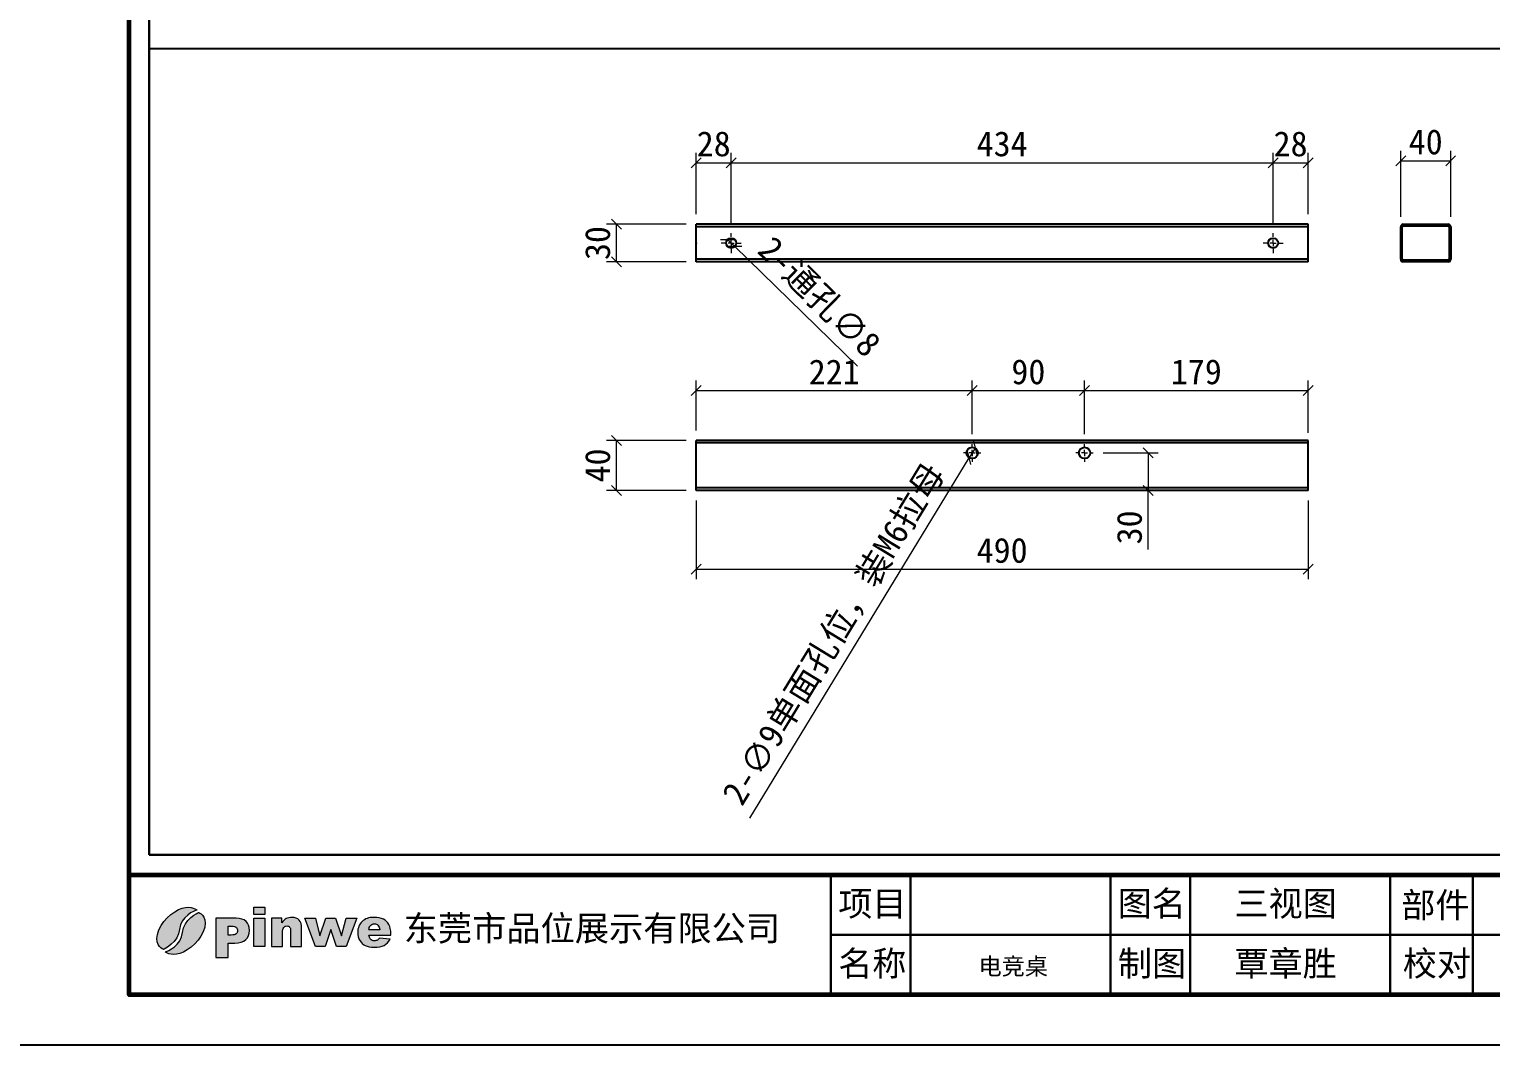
# Model space of a CAD drawing. Header units: inches. Extents: x 21728 to 86065, y -20660 to 1996.
# Drawn here: x 79017 to 80188, y -14953 to -14140 of the extents above; entities that cross this region are included whole.
import ezdxf

# ---------------------------------------------------------------- set-up
doc = ezdxf.new("R2010")
doc.units = ezdxf.units.IN
doc.header["$MEASUREMENT"] = 0
doc.layers.add('_U+56FE_U+5C42 1', color=7, linetype='Continuous')
doc.layers.add('图框', color=5, linetype='Continuous', lineweight=60)
doc.layers.add('轮廓线', color=7, linetype='Continuous', lineweight=30)
doc.styles.get("Standard").update_dxf_attribs({"font": 'arial.ttf'})
doc.styles.add('宋体', font='')
doc.styles.add('样式 1', font='')
doc.styles.get('宋体').set_extended_font_data('SimSun')
doc.styles.get('样式 1').set_extended_font_data('SimSun')
doc.dimstyles.new('1-8', dxfattribs={"dimscale": 8, "dimtxt": 2.5, "dimasz": 1, "dimexe": 1, "dimexo": 1, "dimtad": 1, "dimdec": 1, "dimdsep": 46, "dimtxsty": '宋体', "dimblk": 'OBLIQUE', "dimcen": 2.5, "dimclrd": 3, "dimclre": 3, "dimclrt": 256, "dimadec": 0, "dimazin": 0, "dimtfac": 1, "dimtdec": 1, "dimtmove": 1, "dimatfit": 3, "dimfxl": 0, "dimlwd": 9, "dimlwe": 9, "dimarcsym": 0})

# ---------------------------------------------------------------- blocks, each defined once
blk = doc.blocks.new('SW_CENTERMARKSYMBOL_0')
at = {"color": 0, "linetype": 'Continuous', "lineweight": 18}
for p, q in [((-5, 0), (-8, 0)), ((0, 0), (-2.5, 0)), ((0, 5), (0, 8)), ((0, 0), (0, 2.5)), ((0, 0), (0, -2.5)), ((0, 0), (2.5, 0)), ((5, 0), (8, 0)), ((0, -5), (0, -8))]:
    blk.add_line(p, q, dxfattribs=at)
blk = doc.blocks.new('SW_CENTERMARKSYMBOL_1')
at = {"color": 0, "linetype": 'Continuous', "lineweight": 18}
for p, q in [((-5, 0), (-8, 0)), ((0, 0), (-2.5, 0)), ((0, 5), (0, 8)), ((0, 0), (0, 2.5)), ((0, 0), (0, -2.5)), ((0, 0), (2.5, 0)), ((5, 0), (8, 0)), ((0, -5), (0, -8))]:
    blk.add_line(p, q, dxfattribs=at)
blk = doc.blocks.new('SW_CENTERMARKSYMBOL_2')
at = {"color": 0, "linetype": 'Continuous', "lineweight": 18}
for p, q in [((-5, 0), (-7, 0)), ((0, 0), (-2.5, 0)), ((0, 5), (0, 7)), ((0, 0), (0, 2.5)), ((0, 0), (0, -2.5)), ((0, 0), (2.5, 0)), ((5, 0), (7, 0)), ((0, -5), (0, -7))]:
    blk.add_line(p, q, dxfattribs=at)
blk = doc.blocks.new('SW_CENTERMARKSYMBOL_3')
at = {"color": 0, "linetype": 'Continuous', "lineweight": 18}
for p, q in [((-5, 0), (-7, 0)), ((0, 0), (-2.5, 0)), ((0, 5), (0, 7)), ((0, 0), (0, 2.5)), ((0, 0), (0, -2.5)), ((0, 0), (2.5, 0)), ((5, 0), (7, 0)), ((0, -5), (0, -7))]:
    blk.add_line(p, q, dxfattribs=at)
blk = doc.blocks.new('_Oblique')
at = {"color": 0, "linetype": 'ByBlock', "lineweight": -2}
blk.add_line((-0.5, -0.5), (0.5, 0.5), dxfattribs=at)
blk = doc.blocks.new('*D152')
at = {"color": 3, "lineweight": 9, "transparency": 16777216}
for p, q in [((79551.4, -14517.3), (79551.4, -14580.4)), ((80041.4, -14517.3), (80041.4, -14580.4)), ((79551.4, -14572.4), (80041.4, -14572.4))]:
    blk.add_line(p, q, dxfattribs=at)
at = {"layer": 'Defpoints', "color": 0, "transparency": 16777216}
for p in [(79551.4, -14509.3), (80041.4, -14509.3), (80041.4, -14572.4)]:
    blk.add_point(p, dxfattribs=at)
at = {"color": 3, "lineweight": 9, "transparency": 16777216, "xscale": 8, "yscale": 8, "zscale": 8, "rotation": 180}
blk.add_blockref('_Oblique', (79551.4, -14572.4), dxfattribs=at)
at = {"color": 3, "lineweight": 9, "transparency": 16777216, "xscale": 8, "yscale": 8, "zscale": 8}
blk.add_blockref('_Oblique', (80041.4, -14572.4), dxfattribs=at)
at = {"transparency": 16777216, "insert": (79796.4, -14557.4), "char_height": 20, "attachment_point": 5, "style": '宋体'}
blk.add_mtext('490', dxfattribs=at)
blk = doc.blocks.new('*D153')
at = {"color": 3, "lineweight": 9, "transparency": 16777216}
for p, q in [((79543.4, -14469.3), (79479.5, -14469.3)), ((79487.5, -14509.3), (79487.5, -14469.3)), ((79543.4, -14509.3), (79479.5, -14509.3))]:
    blk.add_line(p, q, dxfattribs=at)
at = {"layer": 'Defpoints', "color": 0, "transparency": 16777216}
for p in [(79487.5, -14469.3), (79551.4, -14469.3), (79551.4, -14509.3)]:
    blk.add_point(p, dxfattribs=at)
at = {"color": 3, "lineweight": 9, "transparency": 16777216, "xscale": 8, "yscale": 8, "zscale": 8}
for p, rotation in [((79487.5, -14469.3), 90), ((79487.5, -14509.3), 270)]:
    blk.add_blockref('_Oblique', p, dxfattribs=dict(at, rotation=rotation))
at = {"transparency": 16777216, "insert": (79472.5, -14489.3), "char_height": 20, "attachment_point": 5, "rotation": 90, "style": '宋体'}
blk.add_mtext('40', dxfattribs=at)
blk = doc.blocks.new('*D154')
at = {"color": 3, "lineweight": 9, "transparency": 16777216}
for p, q in [((79543.4, -14296.2), (79479.5, -14296.2)), ((79487.5, -14326.2), (79487.5, -14296.2)), ((79543.4, -14326.2), (79479.5, -14326.2))]:
    blk.add_line(p, q, dxfattribs=at)
at = {"layer": 'Defpoints', "color": 0, "transparency": 16777216}
for p in [(79487.5, -14296.2), (79551.4, -14296.2), (79551.4, -14326.2)]:
    blk.add_point(p, dxfattribs=at)
at = {"color": 3, "lineweight": 9, "transparency": 16777216, "xscale": 8, "yscale": 8, "zscale": 8}
for p, rotation in [((79487.5, -14296.2), 90), ((79487.5, -14326.2), 270)]:
    blk.add_blockref('_Oblique', p, dxfattribs=dict(at, rotation=rotation))
at = {"transparency": 16777216, "insert": (79472.5, -14311.2), "char_height": 20, "attachment_point": 5, "rotation": 90, "style": '宋体'}
blk.add_mtext('30', dxfattribs=at)
blk = doc.blocks.new('*D155')
at = {"color": 3, "lineweight": 9, "transparency": 16777216}
for p, q in [((79551.4, -14288.2), (79551.4, -14238.9)), ((79579.4, -14295.2), (79579.4, -14238.9)), ((79551.4, -14246.9), (79579.4, -14246.9))]:
    blk.add_line(p, q, dxfattribs=at)
at = {"layer": 'Defpoints', "color": 0, "transparency": 16777216}
for p in [(79579.4, -14246.9), (79551.4, -14296.2), (79579.4, -14303.2)]:
    blk.add_point(p, dxfattribs=at)
at = {"color": 3, "lineweight": 9, "transparency": 16777216, "xscale": 8, "yscale": 8, "zscale": 8, "rotation": 180}
blk.add_blockref('_Oblique', (79551.4, -14246.9), dxfattribs=at)
at = {"color": 3, "lineweight": 9, "transparency": 16777216, "xscale": 8, "yscale": 8, "zscale": 8}
blk.add_blockref('_Oblique', (79579.4, -14246.9), dxfattribs=at)
at = {"transparency": 16777216, "insert": (79565.4, -14231.9), "char_height": 20, "attachment_point": 5, "style": '宋体'}
blk.add_mtext('28', dxfattribs=at)
blk = doc.blocks.new('*D156')
at = {"color": 3, "lineweight": 9, "transparency": 16777216}
for p, q in [((79579.4, -14295.2), (79579.4, -14238.9)), ((80013.4, -14295.2), (80013.4, -14238.9)), ((79579.4, -14246.9), (80013.4, -14246.9))]:
    blk.add_line(p, q, dxfattribs=at)
at = {"layer": 'Defpoints', "color": 0, "transparency": 16777216}
for p in [(80013.4, -14246.9), (79579.4, -14303.2), (80013.4, -14303.2)]:
    blk.add_point(p, dxfattribs=at)
at = {"color": 3, "lineweight": 9, "transparency": 16777216, "xscale": 8, "yscale": 8, "zscale": 8, "rotation": 180}
blk.add_blockref('_Oblique', (79579.4, -14246.9), dxfattribs=at)
at = {"color": 3, "lineweight": 9, "transparency": 16777216, "xscale": 8, "yscale": 8, "zscale": 8}
blk.add_blockref('_Oblique', (80013.4, -14246.9), dxfattribs=at)
at = {"transparency": 16777216, "insert": (79796.4, -14231.9), "char_height": 20, "attachment_point": 5, "style": '宋体'}
blk.add_mtext('434', dxfattribs=at)
blk = doc.blocks.new('*D157')
at = {"color": 3, "lineweight": 9, "transparency": 16777216}
for p, q in [((80013.4, -14295.2), (80013.4, -14238.9)), ((80041.4, -14288.2), (80041.4, -14238.9)), ((80013.4, -14246.9), (80041.4, -14246.9))]:
    blk.add_line(p, q, dxfattribs=at)
at = {"layer": 'Defpoints', "color": 0, "transparency": 16777216}
for p in [(80041.4, -14246.9), (80013.4, -14303.2), (80041.4, -14296.2)]:
    blk.add_point(p, dxfattribs=at)
at = {"color": 3, "lineweight": 9, "transparency": 16777216, "xscale": 8, "yscale": 8, "zscale": 8, "rotation": 180}
blk.add_blockref('_Oblique', (80013.4, -14246.9), dxfattribs=at)
at = {"color": 3, "lineweight": 9, "transparency": 16777216, "xscale": 8, "yscale": 8, "zscale": 8}
blk.add_blockref('_Oblique', (80041.4, -14246.9), dxfattribs=at)
at = {"transparency": 16777216, "insert": (80027.4, -14231.9), "char_height": 20, "attachment_point": 5, "style": '宋体'}
blk.add_mtext('28', dxfattribs=at)
blk = doc.blocks.new('*D158')
at = {"color": 3, "lineweight": 9, "transparency": 16777216}
for p in [(79576.5, -14308.4), (79680.5, -14409.9)]:
    blk.add_line(p, (79582.2, -14314), dxfattribs=at)
at = {"layer": 'Defpoints', "color": 0, "transparency": 16777216}
for p in [(79576.5, -14308.4), (79582.2, -14314)]:
    blk.add_point(p, dxfattribs=at)
at = {"color": 3, "lineweight": 9, "transparency": 16777216, "xscale": 8, "yscale": 8, "zscale": 8}
for p, rotation in [((79576.5, -14308.4), 315.6788580410803), ((79582.2, -14314), 135.6788580410803)]:
    blk.add_blockref('_Oblique', p, dxfattribs=dict(at, rotation=rotation))
at = {"transparency": 16777216, "insert": (79649.5, -14354.8), "char_height": 20, "attachment_point": 5, "rotation": 315.6789, "style": '宋体'}
blk.add_mtext('2-通孔∅8', dxfattribs=at)
blk = doc.blocks.new('*D159')
at = {"color": 3, "lineweight": 9, "transparency": 16777216}
for p, q in [((79551.4, -14461.3), (79551.4, -14421.4)), ((79551.4, -14429.4), (79772.4, -14429.4)), ((79772.4, -14464.3), (79772.4, -14421.4))]:
    blk.add_line(p, q, dxfattribs=at)
at = {"layer": 'Defpoints', "color": 0, "transparency": 16777216}
for p in [(79772.4, -14429.4), (79551.4, -14469.3), (79772.4, -14472.3)]:
    blk.add_point(p, dxfattribs=at)
at = {"color": 3, "lineweight": 9, "transparency": 16777216, "xscale": 8, "yscale": 8, "zscale": 8, "rotation": 180}
blk.add_blockref('_Oblique', (79551.4, -14429.4), dxfattribs=at)
at = {"color": 3, "lineweight": 9, "transparency": 16777216, "xscale": 8, "yscale": 8, "zscale": 8}
blk.add_blockref('_Oblique', (79772.4, -14429.4), dxfattribs=at)
at = {"transparency": 16777216, "insert": (79661.9, -14414.4), "char_height": 20, "attachment_point": 5, "style": '宋体'}
blk.add_mtext('221', dxfattribs=at)
blk = doc.blocks.new('*D160')
at = {"color": 3, "lineweight": 9, "transparency": 16777216}
for p, q in [((79772.4, -14464.3), (79772.4, -14421.4)), ((79772.4, -14429.4), (79862.4, -14429.4)), ((79862.4, -14464.3), (79862.4, -14421.4))]:
    blk.add_line(p, q, dxfattribs=at)
at = {"layer": 'Defpoints', "color": 0, "transparency": 16777216}
for p in [(79862.4, -14429.4), (79772.4, -14472.3), (79862.4, -14472.3)]:
    blk.add_point(p, dxfattribs=at)
at = {"color": 3, "lineweight": 9, "transparency": 16777216, "xscale": 8, "yscale": 8, "zscale": 8, "rotation": 180}
blk.add_blockref('_Oblique', (79772.4, -14429.4), dxfattribs=at)
at = {"color": 3, "lineweight": 9, "transparency": 16777216, "xscale": 8, "yscale": 8, "zscale": 8}
blk.add_blockref('_Oblique', (79862.4, -14429.4), dxfattribs=at)
at = {"transparency": 16777216, "insert": (79817.4, -14414.4), "char_height": 20, "attachment_point": 5, "style": '宋体'}
blk.add_mtext('90', dxfattribs=at)
blk = doc.blocks.new('*D161')
at = {"color": 3, "lineweight": 9, "transparency": 16777216}
for p, q in [((79862.4, -14464.3), (79862.4, -14421.4)), ((79862.4, -14429.4), (80041.4, -14429.4)), ((80041.4, -14463.3), (80041.4, -14421.4))]:
    blk.add_line(p, q, dxfattribs=at)
at = {"layer": 'Defpoints', "color": 0, "transparency": 16777216}
for p in [(80041.4, -14429.4), (79862.4, -14472.3), (80041.4, -14471.3)]:
    blk.add_point(p, dxfattribs=at)
at = {"color": 3, "lineweight": 9, "transparency": 16777216, "xscale": 8, "yscale": 8, "zscale": 8, "rotation": 180}
blk.add_blockref('_Oblique', (79862.4, -14429.4), dxfattribs=at)
at = {"color": 3, "lineweight": 9, "transparency": 16777216, "xscale": 8, "yscale": 8, "zscale": 8}
blk.add_blockref('_Oblique', (80041.4, -14429.4), dxfattribs=at)
at = {"transparency": 16777216, "insert": (79951.9, -14414.4), "char_height": 20, "attachment_point": 5, "style": '宋体'}
blk.add_mtext('179', dxfattribs=at)
blk = doc.blocks.new('*D162')
at = {"color": 3, "lineweight": 9, "transparency": 16777216}
for p, q in [((79877.4, -14479.3), (79921.4, -14479.3)), ((79913.4, -14479.3), (79913.4, -14509.3)), ((79887.4, -14509.3), (79921.4, -14509.3)), ((79913.4, -14556.6), (79913.4, -14509.3))]:
    blk.add_line(p, q, dxfattribs=at)
at = {"layer": 'Defpoints', "color": 0, "transparency": 16777216}
for p in [(79869.4, -14479.3), (79879.4, -14509.3), (79913.4, -14509.3)]:
    blk.add_point(p, dxfattribs=at)
at = {"color": 3, "lineweight": 9, "transparency": 16777216, "xscale": 8, "yscale": 8, "zscale": 8}
for p, rotation in [((79913.4, -14479.3), 90), ((79913.4, -14509.3), 270)]:
    blk.add_blockref('_Oblique', p, dxfattribs=dict(at, rotation=rotation))
at = {"transparency": 16777216, "insert": (79898.4, -14538.9), "char_height": 20, "attachment_point": 5, "rotation": 90, "style": '宋体'}
blk.add_mtext('30', dxfattribs=at)
blk = doc.blocks.new('*D163')
at = {"color": 3, "lineweight": 9, "transparency": 16777216}
for p in [(79774.7, -14475.4), (79594.2, -14771.6)]:
    blk.add_line(p, (79770, -14483.1), dxfattribs=at)
at = {"layer": 'Defpoints', "color": 0, "transparency": 16777216}
for p in [(79774.7, -14475.4), (79770, -14483.1)]:
    blk.add_point(p, dxfattribs=at)
at = {"color": 3, "lineweight": 9, "transparency": 16777216, "xscale": 8, "yscale": 8, "zscale": 8}
for p, rotation in [((79770, -14483.1), 58.6290018372175), ((79774.7, -14475.4), 238.6290018372175)]:
    blk.add_blockref('_Oblique', p, dxfattribs=dict(at, rotation=rotation))
at = {"transparency": 16777216, "insert": (79662.4, -14624.7), "char_height": 20, "attachment_point": 5, "rotation": 58.629, "style": '宋体'}
blk.add_mtext('2-∅9单面孔位，装M6拉母', dxfattribs=at)
blk = doc.blocks.new('*D166')
at = {"color": 3, "lineweight": 9, "transparency": 16777216}
for p, q in [((80115.6, -14290.2), (80115.6, -14237.3)), ((80155.6, -14290.2), (80155.6, -14237.3)), ((80115.6, -14245.3), (80155.6, -14245.3))]:
    blk.add_line(p, q, dxfattribs=at)
at = {"layer": 'Defpoints', "color": 0, "transparency": 16777216}
for p in [(80155.6, -14245.3), (80115.6, -14298.2), (80155.6, -14298.2)]:
    blk.add_point(p, dxfattribs=at)
at = {"color": 3, "lineweight": 9, "transparency": 16777216, "xscale": 8, "yscale": 8, "zscale": 8, "rotation": 180}
blk.add_blockref('_Oblique', (80115.6, -14245.3), dxfattribs=at)
at = {"color": 3, "lineweight": 9, "transparency": 16777216, "xscale": 8, "yscale": 8, "zscale": 8}
blk.add_blockref('_Oblique', (80155.6, -14245.3), dxfattribs=at)
at = {"transparency": 16777216, "insert": (80135.6, -14230.3), "char_height": 20, "attachment_point": 5, "style": '宋体'}
blk.add_mtext('40', dxfattribs=at)

msp = doc.modelspace()

# ---------------------------------------------------------------- hatches: boundary and pattern name
h = msp.add_hatch(color=256)
h.dxf.hatch_style = 1
edge = h.paths.add_edge_path()
edge.add_spline(control_points=[(79306.78, -14865.29), (79306.78, -14865.29), (79289.21, -14865.29), (79289.21, -14865.29), (79289.37, -14866.7), (79289.74, -14867.75), (79290.35, -14868.44), (79291.2, -14869.43), (79292.3, -14869.92), (79293.67, -14869.92), (79294.54, -14869.92), (79295.36, -14869.7), (79296.13, -14869.28), (79296.6, -14869.01), (79297.12, -14868.53), (79297.66, -14867.85), (79297.66, -14867.85), (79306.29, -14868.64), (79306.29, -14868.64), (79304.97, -14870.93), (79303.38, -14872.58), (79301.52, -14873.57), (79299.65, -14874.57), (79296.97, -14875.07), (79293.49, -14875.07), (79290.45, -14875.07), (79288.08, -14874.64), (79286.34, -14873.79), (79284.6, -14872.93), (79283.17, -14871.58), (79282.02, -14869.72), (79280.88, -14867.86), (79280.31, -14865.67), (79280.31, -14863.16), (79280.31, -14859.58), (79281.46, -14856.68), (79283.75, -14854.47), (79286.03, -14852.27), (79289.19, -14851.16), (79293.22, -14851.16), (79296.49, -14851.16), (79299.07, -14851.66), (79300.96, -14852.65), (79302.86, -14853.64), (79304.3, -14855.07), (79305.3, -14856.96), (79306.29, -14858.83), (79306.78, -14861.29), (79306.78, -14864.3), (79306.78, -14864.3), (79306.78, -14865.29), (79306.78, -14865.29)], knot_values=[0, 0, 0, 0, 1, 1, 1, 2, 2, 2, 3, 3, 3, 4, 4, 4, 5, 5, 5, 6, 6, 6, 7, 7, 7, 8, 8, 8, 9, 9, 9, 10, 10, 10, 11, 11, 11, 12, 12, 12, 13, 13, 13, 14, 14, 14, 15, 15, 15, 16, 16, 16, 17, 17, 17, 17], degree=3, periodic=0)
edge = h.paths.add_edge_path(flags=16)
edge.add_spline(control_points=[(79297.88, -14861.11), (79297.71, -14859.41), (79297.25, -14858.19), (79296.51, -14857.45), (79295.77, -14856.72), (79294.8, -14856.35), (79293.59, -14856.35), (79292.19, -14856.35), (79291.08, -14856.91), (79290.24, -14858.02), (79289.71, -14858.71), (79289.38, -14859.74), (79289.23, -14861.11), (79289.23, -14861.11), (79297.88, -14861.11), (79297.88, -14861.11)], knot_values=[0, 0, 0, 0, 1, 1, 1, 2, 2, 2, 3, 3, 3, 4, 4, 4, 5, 5, 5, 5], degree=3, periodic=0)
h.paths.add_polyline_path([(79237.93, -14851.69), (79246.4, -14851.69), (79250.07, -14866.03), (79254.74, -14851.69), (79262.58, -14851.69), (79267.41, -14866.06), (79271.1, -14851.69), (79279.51, -14851.69), (79271.1, -14874.54), (79263.32, -14874.54), (79258.7, -14860.79), (79254.23, -14874.54), (79246.41, -14874.54)])
edge = h.paths.add_edge_path()
edge.add_spline(control_points=[(79211.27, -14851.69), (79211.27, -14851.69), (79219.43, -14851.69), (79219.43, -14851.69), (79219.43, -14851.69), (79219.43, -14855.41), (79219.43, -14855.41), (79220.65, -14853.88), (79221.87, -14852.79), (79223.12, -14852.14), (79224.37, -14851.49), (79225.88, -14851.16), (79227.67, -14851.16), (79230.09, -14851.16), (79231.98, -14851.88), (79233.35, -14853.32), (79234.72, -14854.76), (79235.4, -14856.99), (79235.4, -14860.01), (79235.4, -14860.01), (79235.4, -14874.54), (79235.4, -14874.54), (79235.4, -14874.54), (79226.59, -14874.54), (79226.59, -14874.54), (79226.59, -14874.54), (79226.59, -14861.97), (79226.59, -14861.97), (79226.59, -14860.53), (79226.33, -14859.52), (79225.8, -14858.92), (79225.27, -14858.33), (79224.53, -14858.03), (79223.58, -14858.03), (79222.53, -14858.03), (79221.67, -14858.43), (79221.01, -14859.23), (79220.36, -14860.04), (79220.03, -14861.48), (79220.03, -14863.56), (79220.03, -14863.56), (79220.03, -14874.54), (79220.03, -14874.54), (79220.03, -14874.54), (79211.27, -14874.54), (79211.27, -14874.54), (79211.27, -14874.54), (79211.27, -14851.69), (79211.27, -14851.69)], knot_values=[0, 0, 0, 0, 1, 1, 1, 2, 2, 2, 3, 3, 3, 4, 4, 4, 5, 5, 5, 6, 6, 6, 7, 7, 7, 8, 8, 8, 9, 9, 9, 10, 10, 10, 11, 11, 11, 12, 12, 12, 13, 13, 13, 14, 14, 14, 15, 15, 15, 16, 16, 16, 16], degree=3, periodic=0)
h.paths.add_polyline_path([(79197.06, -14843.01), (79205.83, -14843.01), (79205.83, -14848.96), (79197.06, -14848.96)])
h.paths.add_polyline_path([(79197.06, -14851.69), (79205.83, -14851.69), (79205.83, -14874.54), (79197.06, -14874.54)])
edge = h.paths.add_edge_path()
edge.add_spline(control_points=[(79166.79, -14851.84), (79166.79, -14851.84), (79182.99, -14851.84), (79182.99, -14851.84), (79186.52, -14851.84), (79189.17, -14852.68), (79190.93, -14854.36), (79192.68, -14856.04), (79193.56, -14858.43), (79193.56, -14861.54), (79193.56, -14864.72), (79192.6, -14867.22), (79190.69, -14869.01), (79188.77, -14870.81), (79185.84, -14871.7), (79181.91, -14871.7), (79181.91, -14871.7), (79176.56, -14871.7), (79176.56, -14871.7), (79176.56, -14871.7), (79176.56, -14883.37), (79176.56, -14883.37), (79176.56, -14883.37), (79166.79, -14883.37), (79166.79, -14883.37), (79166.79, -14883.37), (79166.79, -14851.84), (79166.79, -14851.84)], knot_values=[0, 0, 0, 0, 1, 1, 1, 2, 2, 2, 3, 3, 3, 4, 4, 4, 5, 5, 5, 6, 6, 6, 7, 7, 7, 8, 8, 8, 9, 9, 9, 9], degree=3, periodic=0)
edge = h.paths.add_edge_path(flags=16)
edge.add_spline(control_points=[(79176.56, -14865.32), (79176.56, -14865.32), (79178.96, -14865.32), (79178.96, -14865.32), (79180.86, -14865.32), (79182.19, -14864.99), (79182.95, -14864.33), (79183.71, -14863.68), (79184.1, -14862.84), (79184.1, -14861.82), (79184.1, -14860.83), (79183.77, -14860), (79183.1, -14859.31), (79182.44, -14858.62), (79181.19, -14858.27), (79179.35, -14858.27), (79179.35, -14858.27), (79176.56, -14858.27), (79176.56, -14858.27), (79176.56, -14858.27), (79176.56, -14865.32), (79176.56, -14865.32)], knot_values=[0, 0, 0, 0, 1, 1, 1, 2, 2, 2, 3, 3, 3, 4, 4, 4, 5, 5, 5, 6, 6, 6, 7, 7, 7, 7], degree=3, periodic=0)
edge = h.paths.add_edge_path()
edge.add_spline(control_points=[(79126, -14878.64), (79126, -14878.64), (79130.35, -14882.38), (79137.82, -14880.13), (79145.29, -14877.89), (79155.63, -14868.89), (79157.74, -14859.11), (79159.84, -14849.32), (79152.83, -14847.18), (79152.83, -14847.18), (79152.83, -14847.18), (79140.6, -14852.89), (79139.99, -14863.15), (79139.38, -14873.41), (79127.9, -14878.5), (79126, -14878.64)], knot_values=[0, 0, 0, 0, 1, 1, 1, 2, 2, 2, 3, 3, 3, 4, 4, 4, 5, 5, 5, 5], degree=3, periodic=0)
edge = h.paths.add_edge_path()
edge.add_spline(control_points=[(79151.61, -14845.32), (79151.61, -14845.32), (79147.26, -14841.58), (79139.79, -14843.82), (79132.32, -14846.07), (79121.98, -14855.07), (79119.87, -14864.85), (79117.77, -14874.64), (79124.78, -14876.77), (79124.78, -14876.77), (79124.78, -14876.77), (79137.01, -14871.07), (79137.62, -14860.81), (79138.23, -14850.55), (79149.71, -14845.46), (79151.61, -14845.32)], knot_values=[0, 0, 0, 0, 1, 1, 1, 2, 2, 2, 3, 3, 3, 4, 4, 4, 5, 5, 5, 5], degree=3, periodic=0)

# ---------------------------------------------------------------- linework, layer by layer
at = {"color": 1}
msp.add_line((79113.23, -14155.41), (80504.15, -14155.41), dxfattribs=at)
at = {"color": 7, "linetype": 'Continuous', "lineweight": 25}
for p, q in [((80041.38, -14296.2), (79551.38, -14296.2)), ((79551.38, -14298.2), (79551.38, -14296.2)), ((80041.38, -14298.2), (79551.38, -14298.2)), ((79551.38, -14324.2), (79551.38, -14298.2)), ((80041.38, -14298.2), (80041.38, -14296.2)), ((80041.38, -14324.2), (80041.38, -14298.2)), ((80115.65, -14324.2), (80115.65, -14298.2)), ((80116.85, -14324.2), (80116.85, -14298.2)), ((80117.65, -14296.2), (80153.65, -14296.2)), ((80117.65, -14297.4), (80153.65, -14297.4)), ((80154.45, -14298.2), (80154.45, -14324.2)), ((80155.65, -14298.2), (80155.65, -14324.2)), ((80041.38, -14324.2), (79551.38, -14324.2)), ((79551.38, -14326.2), (79551.38, -14324.2)), ((80041.38, -14326.2), (79551.38, -14326.2)), ((80041.38, -14326.2), (80041.38, -14324.2)), ((80153.65, -14325), (80117.65, -14325)), ((80153.65, -14326.2), (80117.65, -14326.2)), ((80041.38, -14469.27), (79551.38, -14469.27)), ((79551.38, -14471.27), (79551.38, -14469.27)), ((80041.38, -14471.27), (79551.38, -14471.27)), ((79551.38, -14507.27), (79551.38, -14471.27)), ((80041.38, -14471.27), (80041.38, -14469.27)), ((80041.38, -14507.27), (80041.38, -14471.27)), ((80041.38, -14507.27), (79551.38, -14507.27)), ((79551.38, -14509.27), (79551.38, -14507.27)), ((80041.38, -14509.27), (79551.38, -14509.27)), ((80041.38, -14509.27), (80041.38, -14507.27))]:
    msp.add_line(p, q, dxfattribs=at)
at = {"color": 7, "linetype": 'Continuous'}
for q in [(79551.38, -14310.89), (79551.53, -14311.2)]:
    msp.add_line((79551.38, -14311.2), q, dxfattribs=at)
at = {"color": 7, "linetype": 'Continuous', "lineweight": 25}
for centre, radius in [((79579.38, -14311.2), 4), ((80013.38, -14311.2), 4), ((79772.38, -14479.27), 4.5), ((79862.38, -14479.27), 4.5)]:
    msp.add_circle(centre, radius, dxfattribs=at)
for centre, radius, start, end in [((80117.65, -14298.2), 2, 90, 180), ((80117.65, -14298.2), 0.8, 90, 180), ((80153.65, -14298.2), 2, 0, 90), ((80153.65, -14298.2), 0.8, 0, 90), ((80117.65, -14324.2), 2, 180, 270), ((80117.65, -14324.2), 0.8, 180, 270), ((80153.65, -14324.2), 0.8, 270, 0), ((80153.65, -14324.2), 2, 270, 0)]:
    msp.add_arc(centre, radius, start, end, dxfattribs=at)
at = {"color": 7, "linetype": 'Continuous'}
msp.add_point((79551.38, -14311.2), dxfattribs=at)
at = {"layer": '_U+56FE_U+5C42 1', "lineweight": 0}
for points in [[(79197.06, -14843.01), (79205.83, -14843.01), (79205.83, -14848.96), (79197.06, -14848.96), (79197.06, -14843.01)], [(79197.06, -14851.69), (79205.83, -14851.69), (79205.83, -14874.54), (79197.06, -14874.54), (79197.06, -14851.69)], [(79237.93, -14851.69), (79246.4, -14851.69), (79250.07, -14866.03), (79254.74, -14851.69), (79262.58, -14851.69), (79267.41, -14866.06), (79271.1, -14851.69), (79279.51, -14851.69), (79271.1, -14874.54), (79263.32, -14874.54), (79258.7, -14860.79), (79254.23, -14874.54), (79246.41, -14874.54), (79237.93, -14851.69)]]:
    msp.add_lwpolyline(points, dxfattribs=at)
for points, knots in [([(79151.61, -14845.32), (79151.61, -14845.32), (79147.26, -14841.58), (79139.79, -14843.82), (79132.32, -14846.07), (79121.98, -14855.07), (79119.87, -14864.85), (79117.77, -14874.64), (79124.78, -14876.77), (79124.78, -14876.77), (79124.78, -14876.77), (79137.01, -14871.07), (79137.62, -14860.81), (79138.23, -14850.55), (79149.71, -14845.46), (79151.61, -14845.32)], [0, 0, 0, 0, 1, 1, 1, 2, 2, 2, 3, 3, 3, 4, 4, 4, 5, 5, 5, 5]), ([(79126, -14878.64), (79126, -14878.64), (79130.35, -14882.38), (79137.82, -14880.13), (79145.29, -14877.89), (79155.63, -14868.89), (79157.74, -14859.11), (79159.84, -14849.32), (79152.83, -14847.18), (79152.83, -14847.18), (79152.83, -14847.18), (79140.6, -14852.89), (79139.99, -14863.15), (79139.38, -14873.41), (79127.9, -14878.5), (79126, -14878.64)], [0, 0, 0, 0, 1, 1, 1, 2, 2, 2, 3, 3, 3, 4, 4, 4, 5, 5, 5, 5]), ([(79166.79, -14851.84), (79166.79, -14851.84), (79182.99, -14851.84), (79182.99, -14851.84), (79186.52, -14851.84), (79189.17, -14852.68), (79190.93, -14854.36), (79192.68, -14856.04), (79193.56, -14858.43), (79193.56, -14861.54), (79193.56, -14864.72), (79192.6, -14867.22), (79190.69, -14869.01), (79188.77, -14870.81), (79185.84, -14871.7), (79181.91, -14871.7), (79181.91, -14871.7), (79176.56, -14871.7), (79176.56, -14871.7), (79176.56, -14871.7), (79176.56, -14883.37), (79176.56, -14883.37), (79176.56, -14883.37), (79166.79, -14883.37), (79166.79, -14883.37), (79166.79, -14883.37), (79166.79, -14851.84), (79166.79, -14851.84)], [0, 0, 0, 0, 1, 1, 1, 2, 2, 2, 3, 3, 3, 4, 4, 4, 5, 5, 5, 6, 6, 6, 7, 7, 7, 8, 8, 8, 9, 9, 9, 9]), ([(79211.27, -14851.69), (79211.27, -14851.69), (79219.43, -14851.69), (79219.43, -14851.69), (79219.43, -14851.69), (79219.43, -14855.41), (79219.43, -14855.41), (79220.65, -14853.88), (79221.87, -14852.79), (79223.12, -14852.14), (79224.37, -14851.49), (79225.88, -14851.16), (79227.67, -14851.16), (79230.09, -14851.16), (79231.98, -14851.88), (79233.35, -14853.32), (79234.72, -14854.76), (79235.4, -14856.99), (79235.4, -14860.01), (79235.4, -14860.01), (79235.4, -14874.54), (79235.4, -14874.54), (79235.4, -14874.54), (79226.59, -14874.54), (79226.59, -14874.54), (79226.59, -14874.54), (79226.59, -14861.97), (79226.59, -14861.97), (79226.59, -14860.53), (79226.33, -14859.52), (79225.8, -14858.92), (79225.27, -14858.33), (79224.53, -14858.03), (79223.58, -14858.03), (79222.53, -14858.03), (79221.67, -14858.43), (79221.01, -14859.23), (79220.36, -14860.04), (79220.03, -14861.48), (79220.03, -14863.56), (79220.03, -14863.56), (79220.03, -14874.54), (79220.03, -14874.54), (79220.03, -14874.54), (79211.27, -14874.54), (79211.27, -14874.54), (79211.27, -14874.54), (79211.27, -14851.69), (79211.27, -14851.69)], [0, 0, 0, 0, 1, 1, 1, 2, 2, 2, 3, 3, 3, 4, 4, 4, 5, 5, 5, 6, 6, 6, 7, 7, 7, 8, 8, 8, 9, 9, 9, 10, 10, 10, 11, 11, 11, 12, 12, 12, 13, 13, 13, 14, 14, 14, 15, 15, 15, 16, 16, 16, 16]), ([(79306.78, -14865.29), (79306.78, -14865.29), (79289.21, -14865.29), (79289.21, -14865.29), (79289.37, -14866.7), (79289.74, -14867.75), (79290.35, -14868.44), (79291.2, -14869.43), (79292.3, -14869.92), (79293.67, -14869.92), (79294.54, -14869.92), (79295.36, -14869.7), (79296.13, -14869.28), (79296.6, -14869.01), (79297.12, -14868.53), (79297.66, -14867.85), (79297.66, -14867.85), (79306.29, -14868.64), (79306.29, -14868.64), (79304.97, -14870.93), (79303.38, -14872.58), (79301.52, -14873.57), (79299.65, -14874.57), (79296.97, -14875.07), (79293.49, -14875.07), (79290.45, -14875.07), (79288.08, -14874.64), (79286.34, -14873.79), (79284.6, -14872.93), (79283.17, -14871.58), (79282.02, -14869.72), (79280.88, -14867.86), (79280.31, -14865.67), (79280.31, -14863.16), (79280.31, -14859.58), (79281.46, -14856.68), (79283.75, -14854.47), (79286.03, -14852.27), (79289.19, -14851.16), (79293.22, -14851.16), (79296.49, -14851.16), (79299.07, -14851.66), (79300.96, -14852.65), (79302.86, -14853.64), (79304.3, -14855.07), (79305.3, -14856.96), (79306.29, -14858.83), (79306.78, -14861.29), (79306.78, -14864.3), (79306.78, -14864.3), (79306.78, -14865.29), (79306.78, -14865.29)], [0, 0, 0, 0, 1, 1, 1, 2, 2, 2, 3, 3, 3, 4, 4, 4, 5, 5, 5, 6, 6, 6, 7, 7, 7, 8, 8, 8, 9, 9, 9, 10, 10, 10, 11, 11, 11, 12, 12, 12, 13, 13, 13, 14, 14, 14, 15, 15, 15, 16, 16, 16, 17, 17, 17, 17]), ([(79176.56, -14865.32), (79176.56, -14865.32), (79178.96, -14865.32), (79178.96, -14865.32), (79180.86, -14865.32), (79182.19, -14864.99), (79182.95, -14864.33), (79183.71, -14863.68), (79184.1, -14862.84), (79184.1, -14861.82), (79184.1, -14860.83), (79183.77, -14860), (79183.1, -14859.31), (79182.44, -14858.62), (79181.19, -14858.27), (79179.35, -14858.27), (79179.35, -14858.27), (79176.56, -14858.27), (79176.56, -14858.27), (79176.56, -14858.27), (79176.56, -14865.32), (79176.56, -14865.32)], [0, 0, 0, 0, 1, 1, 1, 2, 2, 2, 3, 3, 3, 4, 4, 4, 5, 5, 5, 6, 6, 6, 7, 7, 7, 7]), ([(79297.88, -14861.11), (79297.71, -14859.41), (79297.25, -14858.19), (79296.51, -14857.45), (79295.77, -14856.72), (79294.8, -14856.35), (79293.59, -14856.35), (79292.19, -14856.35), (79291.08, -14856.91), (79290.24, -14858.02), (79289.71, -14858.71), (79289.38, -14859.74), (79289.23, -14861.11), (79289.23, -14861.11), (79297.88, -14861.11), (79297.88, -14861.11)], [0, 0, 0, 0, 1, 1, 1, 2, 2, 2, 3, 3, 3, 4, 4, 4, 5, 5, 5, 5])]:
    msp.add_open_spline(points, degree=3, knots=knots, dxfattribs=at)
at = {"layer": 'Defpoints'}
msp.add_lwpolyline([(78937.23, -14953.17), (81313.23, -14953.17), (81313.23, -13273.17), (78937.23, -13273.17)], close=True, dxfattribs=at)
at = {"layer": '图框', "color": 32}
msp.add_lwpolyline([(79097.23, -13313.17), (81273.23, -13313.17), (81273.23, -14913.17), (79097.23, -14913.17)], close=True, dxfattribs=at)
msp.add_lwpolyline([(79097.23, -14817.17), (81273.23, -14817.17)], dxfattribs=at)
at = {"layer": '轮廓线'}
for p, q in [((79659.07, -14913.17), (79659.07, -14817.17)), ((79723.07, -14913.17), (79723.07, -14817.17)), ((79883.07, -14913.17), (79883.07, -14817.17)), ((79947.07, -14913.17), (79947.07, -14817.17)), ((80107.07, -14913.17), (80107.07, -14817.17)), ((80173.43, -14913.17), (80173.43, -14817.17)), ((79659.07, -14865.17), (81273.23, -14865.17))]:
    msp.add_line(p, q, dxfattribs=at)
at = {"layer": '轮廓线', "color": 7}
msp.add_lwpolyline([(79113.23, -14801.17), (81257.23, -14801.17), (81257.23, -13329.17), (79113.23, -13329.17)], close=True, dxfattribs=at)

# ---------------------------------------------------------------- block references
at = {"color": 7, "linetype": 'Continuous', "lineweight": 0}
for name, p in [('SW_CENTERMARKSYMBOL_1', (79579.38, -14311.2)), ('SW_CENTERMARKSYMBOL_0', (80013.38, -14311.2)), ('SW_CENTERMARKSYMBOL_3', (79772.38, -14479.27)), ('SW_CENTERMARKSYMBOL_2', (79862.38, -14479.27))]:
    msp.add_blockref(name, p, dxfattribs=at)

# ---------------------------------------------------------------- texts
at = {"insert": (79317.13, -14849.84, 2.58), "char_height": 20.0908, "width": 1329.106, "attachment_point": 1}
msp.add_mtext('{\\fSimSun|b0|i0|c134|p2;东莞市品位展示有限公司}', dxfattribs=at)
at = {"layer": '轮廓线', "attachment_point": 5, "style": '样式 1'}
for s, insert, char_height, width in [('{\\fSimSun|b1|i0|c134|p2;项目}', (79692.47, -14841.17), 20, 149.7729), ('{\\fSimSun|b1|i0|c134|p2;图名}', (79916.22, -14841.17), 20, 149.7729), ('{\\fSimSun|b1|i0|c134|p2;三视图}', (80023.41, -14841.17), 20, 149.7729), ('{\\fSimSun|b1|i0|c134|p2;部件}', (80143.37, -14842.37), 20, 149.7729), ('{\\fSimSun|b1|i0|c134|p2;名称}', (79692.42, -14889.17), 20, 149.7729), ('{\\fSimSun|b1|i0|c134|p2;制图}', (79916.42, -14889.17), 20, 149.7729), ('{\\fSimSun|b1|i0|c134|p2;覃章胜}', (80023.41, -14889.17), 20, 149.7729), ('{\\fSimSun|b1|i0|c134|p2;校对}', (80144.52, -14889.17), 20, 149.7729), ('{\\fSimSun|b1|i0|c134|p2;电竞桌}', (79805.32, -14891.13), 13.6, 176.9097)]:
    msp.add_mtext(s, dxfattribs=dict(at, insert=insert, char_height=char_height, width=width))

# ---------------------------------------------------------------- dimensions: what is measured, and where the dimension line sits
at = {"color": 1}
for base, p1, p2, picture, middle in [((79579.38, -14246.94), (79551.38, -14296.2), (79579.38, -14303.2), '*D155', (79565.38, -14246.94)), ((80041.38, -14246.94), (80013.38, -14303.2), (80041.38, -14296.2), '*D157', (80027.38, -14246.94))]:
    dim = msp.add_linear_dim(base=base, p1=p1, p2=p2, dimstyle='1-8', dxfattribs=at)
    dim.commit()
    dim.dimension.update_dxf_attribs({"geometry": picture, "text_midpoint": middle, "dimtype": 160})
for base, p1, p2, picture, middle in [((80013.38, -14246.94), (79579.38, -14303.2), (80013.38, -14303.2), '*D156', (79796.38, -14231.94)), ((80155.65, -14245.29), (80115.65, -14298.2), (80155.65, -14298.2), '*D166', (80135.65, -14230.29)), ((79772.38, -14429.45), (79551.38, -14469.27), (79772.38, -14472.27), '*D159', (79661.88, -14414.45)), ((79862.38, -14429.45), (79772.38, -14472.27), (79862.38, -14472.27), '*D160', (79817.38, -14414.45)), ((80041.38, -14429.45), (79862.38, -14472.27), (80041.38, -14471.27), '*D161', (79951.88, -14414.45)), ((80041.38, -14572.4), (79551.38, -14509.27), (80041.38, -14509.27), '*D152', (79796.38, -14557.4))]:
    dim = msp.add_linear_dim(base=base, p1=p1, p2=p2, dimstyle='1-8', dxfattribs=at)
    dim.commit()
    dim.dimension.update_dxf_attribs({"geometry": picture, "text_midpoint": middle})
for base, p1, p2, picture, middle in [((79487.52, -14296.2), (79551.38, -14326.2), (79551.38, -14296.2), '*D154', (79487.52, -14311.2)), ((79913.39, -14509.27), (79869.38, -14479.27), (79879.43, -14509.27), '*D162', (79913.39, -14538.85))]:
    dim = msp.add_linear_dim(base=base, p1=p1, p2=p2, angle=90, dimstyle='1-8', dxfattribs=at)
    dim.commit()
    dim.dimension.update_dxf_attribs({"geometry": picture, "text_midpoint": middle, "dimtype": 160})
for p1, p2, text, picture, middle in [((79576.51, -14308.41), (79582.24, -14313.99), '2-通孔<>', '*D158', (79649.54, -14354.77)), ((79774.72, -14475.43), (79770.03, -14483.11), '2-<>单面孔位，装M6拉母', '*D163', (79662.41, -14624.7))]:
    dim = msp.add_diameter_dim_2p(p1=p1, p2=p2, text=text, dimstyle='1-8', dxfattribs=at)
    dim.commit()
    dim.dimension.update_dxf_attribs({"geometry": picture, "text_midpoint": middle})
dim = msp.add_linear_dim(base=(79487.52, -14469.27), p1=(79551.38, -14509.27), p2=(79551.38, -14469.27), angle=90, dimstyle='1-8', dxfattribs=at)
dim.commit()
dim.dimension.update_dxf_attribs({"geometry": '*D153', "text_midpoint": (79472.52, -14489.27)})

doc.saveas('drawing.dxf')
